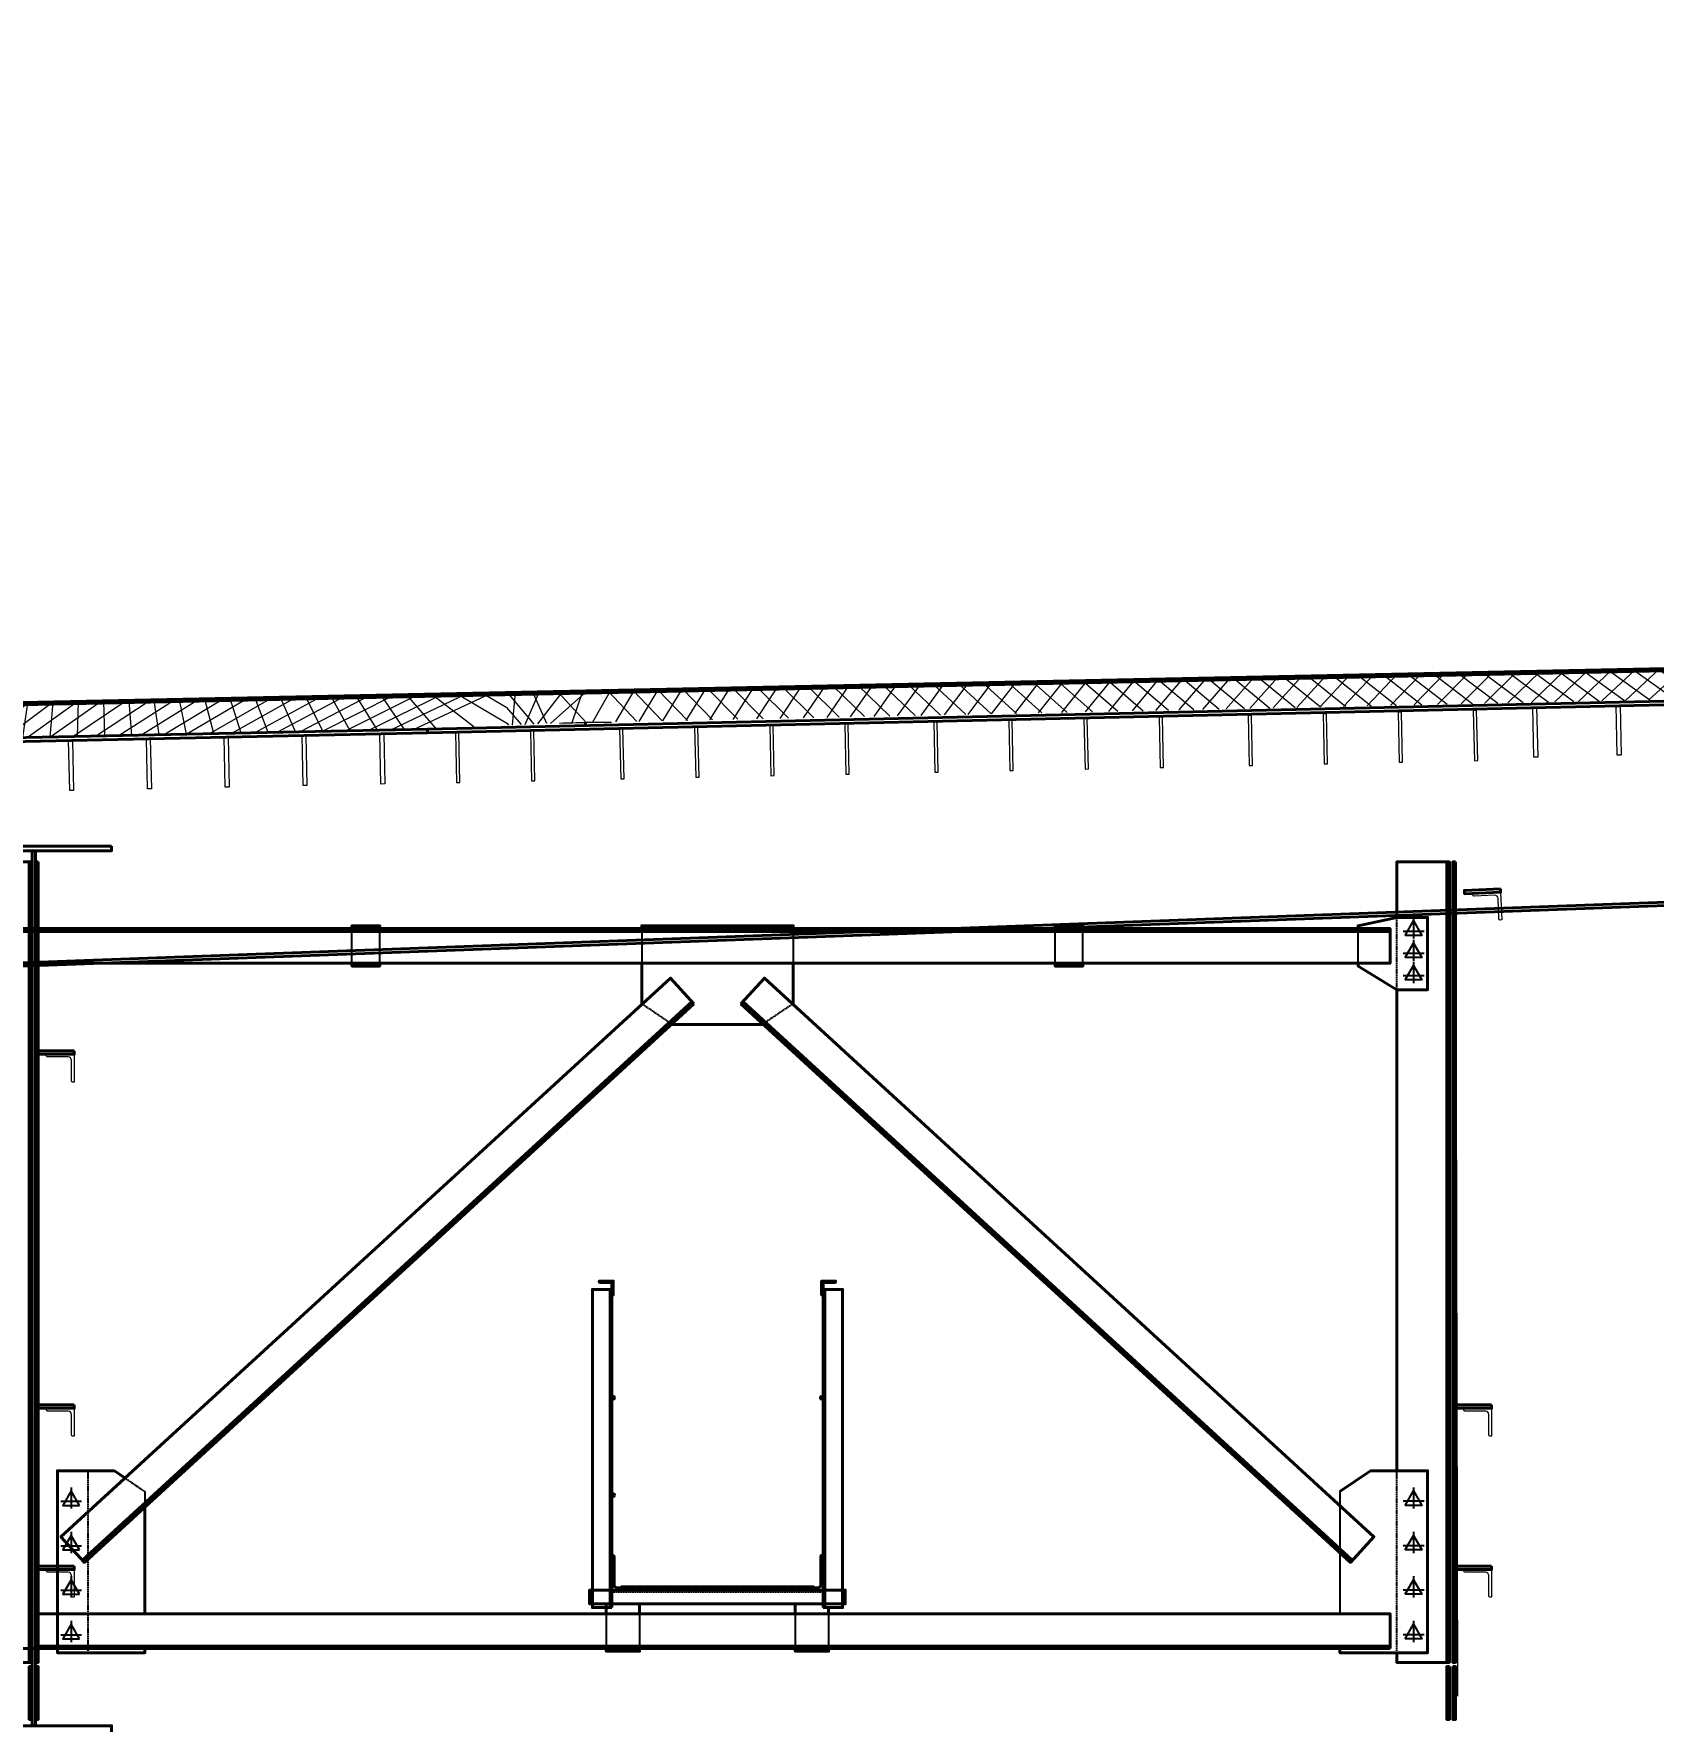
# Model space of a CAD drawing. Header units: millimetres. Extents: x 1864 to 10174863, y -4887456 to 5366151.
# Drawn here: x 10102517 to 10108345, y 12254 to 18325 of the extents above; entities that cross this region are included whole.
import ezdxf

# ---------------------------------------------------------------- set-up
doc = ezdxf.new("R2010")
doc.units = ezdxf.units.MM
doc.linetypes.add('CENTER', pattern=[50.800000000000004, 31.75, -6.35, 6.35, -6.35])
doc.linetypes.add('DASHED', pattern=[7, 5, -2, 0])
for name, color, linetype, lineweight in [('S-BALK', 150, 'Continuous', 40), ('S-BALK-NVEL', 11, 'DASHED', 40), ('S-BALK-PPRB', 80, 'Continuous', 40), ('S-BALK-PROR', 133, 'Continuous', 20), ('S-DRGO', 21, 'Continuous', 20), ('S-FASN', 221, 'Continuous', 40), ('S-KREP', 30, 'Continuous', 25), ('S-METL-NVEL', 1, 'DASHED', 25), ('S-METL-TONK', 75, 'Continuous', 20), ('S-MNST', 61, 'Continuous', 40), ('S-PSVZ', 211, 'Continuous', 40), ('S-SECT-PATT', 105, 'Continuous', 15), ('S-SMXD', 71, 'Continuous', 40), ('T-GRID', 52, 'CENTER', 15), ('ИС_Размер', 3, 'Continuous', 18)]:
    doc.layers.add(name, color=color, linetype=linetype, lineweight=lineweight)
doc.styles.add('0', font='isocpeur.ttf', dxfattribs={"width": 0.8, "oblique": 15})
doc.dimstyles.new('М200', dxfattribs={"dimscale": 200, "dimtxt": 2.5, "dimasz": 2, "dimexe": 1, "dimexo": 1, "dimgap": 0.8, "dimtad": 1, "dimdec": 0, "dimzin": 0, "dimdsep": 46, "dimtxsty": '0', "dimblk": 'OBLIQUE', "dimcen": 0.09, "dimdle": 1, "dimclrd": 256, "dimclre": 256, "dimclrt": 256, "dimadec": 4, "dimazin": 0, "dimtfac": 1, "dimtdec": 0, "dimtmove": 1, "dimatfit": 2, "dimfxl": 1, "dimtolj": 1, "dimtzin": 0, "dimlwd": -1, "dimarcsym": 0})
pattern_1 = [(47.36856717206992, (1401196290.629829, 560430062.1521455), (-45.98285236990185, 42.32998095827367), []), (137.3685671720699, (1401196290.629829, 560430062.1521455), (-42.32998095827367, -45.98285236990185), [])]

# ---------------------------------------------------------------- blocks, each defined once
blk = doc.blocks.new('_OBLIQUE')
at = {"color": 0, "linetype": 'ByBlock', "lineweight": -2}
blk.add_line((0.5000000000000001, 0.4999999999999999), (-0.5000000000000001, -0.4999999999999999), dxfattribs=at)
blk = doc.blocks.new('*D808')
at = {"layer": 'Defpoints', "color": 0, "linetype": 'Continuous', "transparency": 16777216}
for p in [(10111591.63658302, 21759.11955559397), (10111591.63658302, 16052.16797397057), (10093982.03900111, 15353.48586952418)]:
    blk.add_point(p, dxfattribs=at)
at = {"layer": 'ИС_Размер', "lineweight": -2, "transparency": 16777216}
for p, q in [((10093982.03900111, 15553.48586952418), (10093982.03900111, 21959.11955559397)), ((10111591.63658302, 16252.16797397057), (10111591.63658302, 21959.11955559397))]:
    blk.add_line(p, q, dxfattribs=at)
at = {"layer": 'ИС_Размер', "transparency": 16777216}
blk.add_line((10093782.03900111, 21759.11955559397), (10111791.63658302, 21759.11955559397), dxfattribs=at)
at = {"layer": 'ИС_Размер', "linetype": 'Continuous', "transparency": 16777216, "xscale": 400, "yscale": 400, "zscale": 400, "rotation": 180}
blk.add_blockref('_OBLIQUE', (10093982.03900111, 21759.11955559397), dxfattribs=at)
at = {"layer": 'ИС_Размер', "linetype": 'Continuous', "transparency": 16777216, "xscale": 400, "yscale": 400, "zscale": 400}
blk.add_blockref('_OBLIQUE', (10111591.63658302, 21759.11955559397), dxfattribs=at)
at = {"layer": 'ИС_Размер', "linetype": 'Continuous', "transparency": 16777216, "insert": (10102786.83779207, 22169.11955559397), "char_height": 500, "attachment_point": 5, "style": '0'}
blk.add_mtext('\\A1;17610', dxfattribs=at)
blk = doc.blocks.new('*D810')
at = {"layer": 'Defpoints', "color": 0, "linetype": 'Continuous', "transparency": 16777216}
for p in [(10110031.63658302, 19796.20662707792), (10110031.63658302, 16066.1841081153), (10094682.03900111, 15803.51586651534)]:
    blk.add_point(p, dxfattribs=at)
at = {"layer": 'ИС_Размер', "lineweight": -2, "transparency": 16777216}
for p, q in [((10094682.03900111, 16003.51586651534), (10094682.03900111, 19996.20662707792)), ((10110031.63658302, 16266.1841081153), (10110031.63658302, 19996.20662707792))]:
    blk.add_line(p, q, dxfattribs=at)
at = {"layer": 'ИС_Размер', "transparency": 16777216}
blk.add_line((10094482.03900111, 19796.20662707792), (10110231.63658302, 19796.20662707792), dxfattribs=at)
at = {"layer": 'ИС_Размер', "linetype": 'Continuous', "transparency": 16777216, "xscale": 400, "yscale": 400, "zscale": 400, "rotation": 180}
blk.add_blockref('_OBLIQUE', (10094682.03900111, 19796.20662707792), dxfattribs=at)
at = {"layer": 'ИС_Размер', "linetype": 'Continuous', "transparency": 16777216, "xscale": 400, "yscale": 400, "zscale": 400}
blk.add_blockref('_OBLIQUE', (10110031.63658302, 19796.20662707792), dxfattribs=at)
at = {"layer": 'ИС_Размер', "linetype": 'Continuous', "transparency": 16777216, "insert": (10102356.83779207, 20206.20662707792), "char_height": 500, "attachment_point": 5, "style": '0'}
blk.add_mtext('\\A1;15350', dxfattribs=at)
blk = doc.blocks.new('*D800')
at = {"layer": 'Defpoints', "color": 0, "linetype": 'Continuous', "transparency": 16777216}
for p in [(10111591.63658302, 23658.03801140705), (10111591.63658302, 16052.16797397056), (10079721.5464946, 15445.40614026924)]:
    blk.add_point(p, dxfattribs=at)
at = {"layer": 'ИС_Размер', "lineweight": -2, "transparency": 16777216}
for p, q in [((10079721.5464946, 15645.40614026924), (10079721.5464946, 23858.03801140705)), ((10111591.63658302, 16252.16797397056), (10111591.63658302, 23858.03801140705))]:
    blk.add_line(p, q, dxfattribs=at)
at = {"layer": 'ИС_Размер', "transparency": 16777216}
blk.add_line((10079521.5464946, 23658.03801140705), (10111791.63658302, 23658.03801140705), dxfattribs=at)
at = {"layer": 'ИС_Размер', "linetype": 'Continuous', "transparency": 16777216, "xscale": 400, "yscale": 400, "zscale": 400, "rotation": 180}
blk.add_blockref('_OBLIQUE', (10079721.5464946, 23658.03801140705), dxfattribs=at)
at = {"layer": 'ИС_Размер', "linetype": 'Continuous', "transparency": 16777216, "xscale": 400, "yscale": 400, "zscale": 400}
blk.add_blockref('_OBLIQUE', (10111591.63658302, 23658.03801140705), dxfattribs=at)
at = {"layer": 'ИС_Размер', "linetype": 'Continuous', "transparency": 16777216, "insert": (10095656.59153881, 24068.03801140705), "char_height": 500, "attachment_point": 5, "style": '0'}
blk.add_mtext('\\A1;31870', dxfattribs=at)
blk = doc.blocks.new('ПП1 (в пролете)')
at = {"layer": 'S-BALK'}
for p, q in [((8.039983584429137, 746.0003973008133), (2017.758112523011, 786.1922630321933)), ((8.319927601260133, 732.003196462756), (8.039983584429137, 746.0003973025596)), ((8.319927601260133, 732.003196462756), (2018.038056539725, 772.195062194136)), ((2018.038056539725, 772.195062194136), (2017.758112523011, 786.1922630321933))]:
    blk.add_line(p, q, dxfattribs=at)
at = {"layer": 'S-BALK-PROR'}
for points in [[(170.0200467456542, 555.2012048542485), (184.0172475853743, 555.481148871043), (180.4179673694472, 735.4451596673861), (166.4207665297271, 735.1652156505917)], [(449.9640635400954, 560.8000851900536), (463.9612643798155, 561.080029206848), (460.3619841638885, 741.0440400031911), (446.3647833241683, 740.7640959863967)], [(729.9080803344203, 566.398965525975), (743.9052811741403, 566.6789095427695), (740.3060009582133, 746.6429203391125), (726.3088001184932, 746.3629763223181)], [(1009.852097128862, 571.9978458618964), (1023.849297968582, 572.2777898786909), (1020.250017752655, 752.2418006750339), (1006.252816912934, 751.9618566582395)], [(1289.796113923303, 577.5967261977014), (1303.793314763023, 577.8766702144959), (1300.194034547096, 757.8406810108389), (1286.196833707376, 757.5607369940445)], [(1569.740130717628, 583.1956065336228), (1583.737331557348, 583.4755505504173), (1580.138051341421, 763.4395613467603), (1566.140850501701, 763.159617329966)], [(1849.684147512069, 588.7944868695442), (1863.681348351789, 589.0744308863387), (1860.082068135862, 769.0384416826818), (1846.084867296142, 768.7584976658874)]]:
    blk.add_lwpolyline(points, close=True, dxfattribs=at)
blk = doc.blocks.new('EF948500_1k1')
blk.add_lwpolyline([(22, 10.00000000000001), (96, 10, -0.414213562373095), (100, 6), (100, 0), (0, 0), (6.123233995736766e-15, 100), (6.000000000000005, 100, -0.414213562373095), (10.00000000000001, 96), (9.999999999999993, 22.00000000000001, 0.414213562373095)], format="xyb", close=True)
blk = doc.blocks.new('Б4 (в пролете)')
at = {"layer": 'S-BALK'}
for points in [[(-280, 3196), (280, 3196), (280, 3180), (-280, 3180)], [(-6, 32), (6, 32), (6, 3180), (-6, 3180)], [(-280, 0), (280, 0), (280, 32), (-280, 32)]]:
    blk.add_lwpolyline(points, close=True, dxfattribs=at)
at = {"layer": 'S-BALK-PPRB'}
for points in [[(196, 2940), (196, 3140), (16, 3140), (16, 260), (196, 260), (196, 294.5000000000006)], [(196, 949.5), (196, 2680)]]:
    blk.add_lwpolyline(points, dxfattribs=at)
for points in [[(-145.5307312570549, 2460), (-15.53073125705487, 2460), (-15.53073125705487, 2448), (-145.5307312570549, 2448)], [(-145.5307312570549, 1186), (-15.53073125705487, 1186), (-15.53073125705487, 1174), (-145.5307312570549, 1174)], [(-145.5307312570549, 606), (-15.53073125705487, 606), (-15.53073125705487, 594), (-145.5307312570549, 594)]]:
    blk.add_lwpolyline(points, close=True, dxfattribs=at)
at = {"layer": 'S-MNST'}
for points in [[(-16, 3140), (-6, 3140), (-6, 260), (-16, 260)], [(16, 3140), (6, 3140), (6, 260), (16, 260)], [(-6, 245), (-16, 245), (-16, 55), (-6, 55)], [(6, 245), (16, 245), (16, 55), (6, 55)]]:
    blk.add_lwpolyline(points, close=True, dxfattribs=at)
at = {"layer": 'S-METL-TONK', "xscale": -1, "rotation": 180}
for p in [(-145.5307312570549, 2448), (-145.5307312570549, 1174), (-145.5307312570549, 594)]:
    blk.add_blockref('EF948500_1k1', p, dxfattribs=at)
blk = doc.blocks.new('*U666')
at = {"layer": 'S-KREP'}
for p, q in [((-1.865570539250257, 0), (1.865570539250257, 0)), ((0, 2.502269466018333), (0, -1.314072506434059))]:
    blk.add_line(p, q, dxfattribs=at)
blk.add_lwpolyline([(1.5, -0.7304447692067697), (0, 1.867631442146376), (-1.5, -0.7304447692067697)], close=True, dxfattribs=at)
blk = doc.blocks.new('FF1046500_1k1')
blk.add_lwpolyline([(80, 4.3), (80, 0), (0, 0), (7.654042494670958e-15, 125), (4.300000000000007, 125, -0.414213562373095), (8.000000000000007, 121.3), (7.999999999999989, 19, 0.4142135623730953), (19, 8.000000000000007), (76.3, 8, -0.4142135623730953)], format="xyb", close=True)
blk = doc.blocks.new('EF920500_1k1')
blk.add_lwpolyline([(4.999999999999996, 10.49999999999999, 0.4142135623730949), (10.5, 5.000000000000004), (48.2, 4.999999999999999, -0.4142135623730945), (50, 3.2), (50, 0), (0, 0), (3.061616997868383e-15, 50), (3.200000000000003, 50, -0.4142135623730946), (5.000000000000004, 48.2)], format="xyb", close=True)

msp = doc.modelspace()

# ---------------------------------------------------------------- hatches: boundary and pattern name
at = {"layer": 'S-SECT-PATT'}
h = msp.add_hatch(dxfattribs=at)
h.set_pattern_fill('NEMETALL', color=256, scale=500, angle=2.368567172069918)
h.set_pattern_definition(pattern_1)
h.paths.add_polyline_path([(10111591.55816638, 16104.24188705807), (10111596.06269382, 15997.2366389244), (10104503.02246882, 15846.66916848021), (10104501.85680716, 15848.72304507712), (10104222.09602432, 15837.1513388232), (10104217.27413033, 15953.72678647476)])
h = msp.add_hatch(dxfattribs=at)
h.set_pattern_fill('NEMETALL', color=256, scale=500, angle=2.368567172069918)
h.set_pattern_definition(pattern_1)
edge = h.paths.add_edge_path()
edge.add_line((10093982.30446815, 15740.21297087421), (10104217.27413034, 15953.72678647474))
edge.add_line((10104217.27413033, 15953.72678647476), (10104222.09602432, 15837.15133882324))
edge.add_line((10104222.09602432, 15837.1513388232), (10103942.33524148, 15825.57963256928))
edge.add_line((10103942.33524148, 15825.57963256928), (10103934.38476554, 15823.24946559072))
edge.add_line((10103934.38476554, 15823.24946559075), (10101924.72260305, 15780.35032267195))
edge.add_line((10101924.72260305, 15780.35032267193), (10101916.81140305, 15780.09473794574))
edge.add_line((10101916.81140305, 15780.09473794571), (10100832.83720401, 15756.95618903119))
edge.add_arc((10085706.66852083, 563956.5074643055), 548408.1955965318, 270.86517386806963, 271.58052990155795, ccw=False)
edge.add_line((10093987.39029816, 15610.83305418579), (10093982.30446815, 15740.21297087417))

# ---------------------------------------------------------------- linework, layer by layer
at = {"layer": 'S-BALK'}
for p, q in [((10111596.06269382, 15997.2366389244), (10103934.68353024, 15823.25577663934)), ((10111596.64139539, 15983.24578920414), (10103934.68353024, 15809.25265385948)), ((10104503.02246882, 15846.66916848021), (10104503.32123344, 15832.67235670082)), ((10097655.10333669, 14805.93048405187), (10109853.4422861, 15253.66445796489)), ((10097655.59926696, 14793.94073621591), (10109853.93821637, 15241.67471012898))]:
    msp.add_line(p, q, dxfattribs=at)
at = {"layer": 'S-BALK-NVEL', "linetype": 'DASHED', "ltscale": 0.5}
for p, q in [((10104527.35391164, 12725.46877461672), (10104597.35391164, 12725.46877461672)), ((10105427.35391164, 12725.46877461672), (10105357.35391164, 12725.46877461672)), ((10104597.35391164, 12675.46877461672), (10104527.35391164, 12675.46877461672)), ((10105357.35391164, 12675.46877461672), (10105427.35391164, 12675.46877461672))]:
    msp.add_line(p, q, dxfattribs=at)
at = {"layer": 'S-BALK-NVEL', "linetype": 'DASHED', "ltscale": 1.2}
for points in [[(10104527.35391164, 12720.46877461672), (10104517.35391164, 12720.46877461672)], [(10105357.35391164, 12720.46877461672), (10104597.35391164, 12720.46877461672)], [(10105427.35391164, 12720.46877461672), (10105437.35391164, 12720.46877461672)]]:
    msp.add_lwpolyline(points, dxfattribs=at)
at = {"layer": 'S-BALK-PPRB'}
for points in [[(10107421.35391164, 15145.46877461672), (10107421.35391164, 15345.46877461672), (10107601.35391164, 15345.46877461672), (10107601.35391164, 12465.46877461672), (10107421.35391164, 12465.46877461672), (10107421.35391164, 12499.96877461672)], [(10107421.35391164, 13154.96877461672), (10107421.35391164, 14885.46877461672)]]:
    msp.add_lwpolyline(points, dxfattribs=at)
for points in [[(10107795.0146984, 15248.30813870404), (10107665.12576351, 15242.93556080043), (10107665.62169378, 15230.94581296446), (10107795.51062867, 15236.31839086808)], [(10107762.88464284, 13391.46877461672), (10107632.88464284, 13391.46877461672), (10107632.88464284, 13379.46877461672), (10107762.88464284, 13379.46877461672)], [(10107762.88464284, 12811.46877461672), (10107632.88464284, 12811.46877461672), (10107632.88464284, 12799.46877461672), (10107762.88464284, 12799.46877461672)]]:
    msp.add_lwpolyline(points, close=True, dxfattribs=at)
at = {"layer": 'S-BALK-PROR'}
for points in [[(10108228.7966051, 15729.34760178806), (10108214.79979344, 15729.04883699567), (10108210.95853185, 15909.00784544612), (10108224.95534351, 15909.30661017896)], [(10105760.0294275, 15667.99559750775), (10105772.02669457, 15668.25168158708), (10105768.18543321, 15848.21069004742), (10105756.18816591, 15847.95460589859)], [(10106030.02192243, 15673.75864203589), (10106042.0191895, 15674.01472611533), (10106038.17792814, 15853.97373451607), (10106026.18066084, 15853.71765042678)], [(10106300.01441736, 15679.52168650459), (10106312.01168443, 15679.77777058398), (10106308.17042307, 15859.73677904432), (10106296.17315577, 15859.48069495498)], [(10106570.00691229, 15685.28473103279), (10106582.00417935, 15685.54081511224), (10106578.162918, 15865.49982351292), (10106566.1656507, 15865.24373942369)], [(10106890.82104166, 15692.2217915224), (10106902.81830873, 15692.47787560185), (10106898.97704737, 15872.43688406219), (10106886.97978007, 15872.1807999133)], [(10107160.81544012, 15697.89565788431), (10107172.81270718, 15698.15174196375), (10107168.97144583, 15878.11075036449), (10107156.97417853, 15877.85466627521)], [(10107430.80793505, 15703.65870235302), (10107442.80520211, 15703.9147864324), (10107438.96394076, 15883.87379489269), (10107426.96667345, 15883.6177108034)], [(10107700.80042998, 15709.42174688121), (10107712.79769704, 15709.67783096066), (10107708.95643569, 15889.63683936134), (10107696.95916839, 15889.38075527211)], [(10107928.86875722, 15722.77071570285), (10107914.87194533, 15722.47195090057), (10107911.03068374, 15902.43095935101), (10107925.02749563, 15902.72972415329)], [(10104038.42547864, 15631.33682851633), (10104050.4227457, 15631.59291259578), (10104046.58148435, 15811.55192105612), (10104034.58421705, 15811.29583696683)], [(10104308.41797357, 15637.09987304459), (10104320.41524063, 15637.35595712403), (10104316.57397928, 15817.31496552477), (10104304.57671198, 15817.05888143543)], [(10104629.23400641, 15643.94775685377), (10104641.23127347, 15644.20384093322), (10104637.39001212, 15824.16284939356), (10104625.39274482, 15823.90676524467)], [(10104899.22650134, 15649.71080138203), (10104911.2237684, 15649.96688546147), (10104907.38250705, 15829.92589386215), (10104895.38523975, 15829.66980977287)], [(10105169.21899627, 15655.47384585068), (10105181.21626333, 15655.72992993012), (10105177.37500198, 15835.68893839041), (10105165.37773467, 15835.43285430112)], [(10105439.21149119, 15661.23689037893), (10105451.20875826, 15661.49297445838), (10105447.36749691, 15841.45198285906), (10105435.37022961, 15841.19589876977)]]:
    msp.add_lwpolyline(points, close=True, dxfattribs=at)
at = {"layer": 'S-DRGO', "lineweight": 70}
msp.add_line((10093982.03900194, 15740.20748292451), (10111591.63658302, 16104.24350813334), dxfattribs=at)
at = {"layer": 'S-DRGO'}
msp.add_line((10104501.85680716, 15848.72304507712), (10104503.02246882, 15846.66916848021), dxfattribs=at)
at = {"layer": 'S-FASN'}
msp.add_line((10107327.35391164, 13154.96877461672), (10107217.35391164, 13079.96877461672), dxfattribs=at)
at = {"layer": 'S-FASN', "flags": 128}
for points in [[(10107282.35394835, 14980.46877461672), (10107282.35394835, 14970.46877461672), (10107422.35391164, 14885.46877461672), (10107532.35394835, 14885.46877461672), (10107532.35394835, 15145.46877461672), (10107422.35391164, 15145.46877461672), (10107282.35394835, 15115.46877461672), (10107282.35394835, 15105.46877461672)], [(10102917.35391164, 12515.46877461672), (10102917.35391164, 12499.96877461672), (10102602.35391164, 12499.96877461672), (10102602.35391164, 13154.96877461672), (10102807.35391164, 13154.96877461672)], [(10102845.86594033, 13128.71057323847), (10102807.35391164, 13154.96877461672)], [(10107217.35391164, 12515.46877461672), (10107217.35391164, 12499.96877461672), (10107532.35391164, 12499.96877461672), (10107532.35391164, 13154.96877461672), (10107327.35391164, 13154.96877461672)], [(10102917.35391164, 13024.67322818796), (10102917.35391164, 12640.46877461672)]]:
    msp.add_lwpolyline(points, dxfattribs=at)
at = {"layer": 'S-FASN'}
for points in [[(10104704.85391164, 15105.46877461672), (10104704.85391164, 15115.46877461672), (10105249.85391164, 15115.46877461672), (10105249.85391164, 15105.46877461672)], [(10104704.89356565, 14835.44233858585), (10104704.85391164, 14835.46877461672), (10104704.85391164, 14980.46877461672)], [(10105249.85391164, 14980.46877461672), (10105249.85391164, 14835.46877461672), (10105249.81425762, 14835.44233858585)], [(10105138.61579776, 14760.46877461672), (10104816.09202552, 14760.46877461672)]]:
    msp.add_lwpolyline(points, dxfattribs=at)
at = {"layer": 'S-METL-NVEL'}
for p, q in [((10107421.35391164, 14886.07591760159), (10107421.35391164, 15145.2544888258)), ((10102713.35391164, 12499.96877461672), (10102713.35391164, 13154.96877461672)), ((10107421.35391164, 12499.96877461672), (10107421.35391164, 13154.96877461672))]:
    msp.add_line(p, q, dxfattribs=at)
at = {"layer": 'S-METL-NVEL', "ltscale": 0.5}
for p, q in [((10103662.35391164, 14980.46877461672), (10103662.35391164, 15095.46877461672)), ((10103762.35391164, 14980.46877461672), (10103762.35391164, 15095.46877461672)), ((10104704.85391164, 15095.46877461672), (10104704.85391164, 14980.46877461672)), ((10105249.85391164, 15095.46877461672), (10105249.85391164, 14980.46877461672)), ((10106192.35391164, 14980.46877461672), (10106192.35391164, 15095.46877461672)), ((10106292.35391164, 14980.46877461672), (10106292.35391164, 15095.46877461672)), ((10107282.35394835, 14980.46877461672), (10107282.35394835, 15095.46877461672)), ((10102845.86594033, 13128.71057323847), (10102917.35391164, 13079.96877461672)), ((10104577.35391164, 12640.46877461672), (10104577.35391164, 12524.46877461672)), ((10104697.35391164, 12640.46877461672), (10104697.35391164, 12524.46877461672)), ((10105257.35391164, 12640.46877461672), (10105257.35391164, 12524.46877461672)), ((10105377.35391164, 12640.46877461672), (10105377.35391164, 12524.46877461672))]:
    msp.add_line(p, q, dxfattribs=at)
at = {"layer": 'S-METL-NVEL', "ltscale": 0.7}
for points in [[(10104704.89356565, 14835.44233858585), (10104816.09202552, 14760.46877461672)], [(10105249.81425762, 14835.44233858585), (10105138.61579776, 14760.46877461672)]]:
    msp.add_lwpolyline(points, dxfattribs=at)
at = {"layer": 'S-METL-NVEL', "ltscale": 0.5}
msp.add_lwpolyline([(10102917.35391164, 13079.96877461672), (10102917.35391164, 13024.67322818796)], dxfattribs=at)
at = {"layer": 'S-METL-NVEL', "ltscale": 0.5, "flags": 128}
msp.add_lwpolyline([(10107217.35391164, 13079.96877461672), (10107217.35391164, 12640.46877461672)], dxfattribs=at)
at = {"layer": 'S-MNST'}
for points in [[(10107601.35391164, 15345.46877461672), (10107611.35391164, 15345.46877461672), (10107611.35391164, 12465.46877461672), (10107601.35391164, 12465.46877461672)], [(10107633.35391164, 15345.46877461672), (10107623.35391164, 15345.46877461672), (10107623.35391164, 12465.46877461672), (10107633.35391164, 12465.46877461672)], [(10107611.35391164, 12450.46877461672), (10107601.35391164, 12450.46877461672), (10107601.35391164, 12260.46877461672), (10107611.35391164, 12260.46877461672)], [(10107623.35391164, 12450.46877461672), (10107633.35391164, 12450.46877461672), (10107633.35391164, 12260.46877461672), (10107623.35391164, 12260.46877461672)]]:
    msp.add_lwpolyline(points, close=True, dxfattribs=at)
for points in [[(10103762.35391164, 15105.46877461672), (10103762.35391164, 15115.46877461672), (10103662.35391164, 15115.46877461672), (10103662.35391164, 15105.46877461672)], [(10106192.35391164, 15105.46877461672), (10106192.35391164, 15115.46877461672), (10106292.35391164, 15115.46877461672), (10106292.35391164, 15105.46877461672)], [(10103662.35391164, 14980.46877461672), (10103662.35391164, 14970.46877461672), (10103762.35391164, 14970.46877461672), (10103762.35391164, 14980.46877461672)], [(10106292.35391164, 14980.46877461672), (10106292.35391164, 14970.46877461672), (10106192.35391164, 14970.46877461672), (10106192.35391164, 14980.46877461672)]]:
    msp.add_lwpolyline(points, dxfattribs=at)
at = {"layer": 'S-PSVZ'}
for points in [[(10100817.35391164, 15105.46877461672), (10107397.35391164, 15105.46877461672), (10107397.35391164, 14980.46877461672), (10100817.35391164, 14980.46877461672)], [(10100817.35391164, 15095.46877461672), (10107397.35391164, 15095.46877461672)], [(10104217.35391164, 15105.46877461672), (10107397.35391164, 15105.46877461672), (10107397.35391164, 14980.46877461672), (10104217.35391164, 14980.46877461672)], [(10104886.23255234, 14842.57789368415), (10102692.94106703, 12832.57852549826)], [(10105068.47527094, 14842.57789368415), (10107261.76675624, 12832.57852549826)], [(10103957.35391164, 12515.46877461672), (10100817.35391164, 12515.46877461672)], [(10107397.35391164, 12523.46877461672), (10102533.35391164, 12523.46877461672)], [(10107357.35391164, 12515.46877461672), (10104217.35391164, 12515.46877461672)]]:
    msp.add_lwpolyline(points, dxfattribs=at)
for points in [[(10104892.98885275, 14835.20548529923), (10102699.69736746, 12825.20611712716), (10102615.24361241, 12917.36122161949), (10104808.53509794, 14927.36058973568)], [(10105061.71897053, 14835.20548529923), (10107255.01045582, 12825.20611712716), (10107339.46421086, 12917.36122161949), (10105146.17272534, 14927.36058973568)], [(10107397.35391164, 12515.46877461672), (10102533.35391164, 12515.46877461672), (10102533.35391164, 12640.46877461672), (10107397.35391164, 12640.46877461672)]]:
    msp.add_lwpolyline(points, close=True, dxfattribs=at)
at = {"layer": 'S-SMXD'}
for points in [[(10104597.35391164, 12662.46877461672), (10104597.35391164, 13807.46877461672), (10104527.35391164, 13807.46877461672), (10104527.35391164, 12662.46877461672)], [(10105357.35391164, 12662.46877461672), (10105357.35391164, 13807.46877461672), (10105427.35391164, 13807.46877461672), (10105427.35391164, 12662.46877461672)], [(10104632.35391164, 12733.46877461672), (10105322.35391164, 12733.46877461672), (10105322.35391164, 12737.46877461672), (10104632.35391164, 12737.46877461672)]]:
    msp.add_lwpolyline(points, close=True, dxfattribs=at)
for points in [[(10104591.35391164, 12662.46877461672), (10104591.35391164, 13807.46877461672)], [(10105363.35391164, 12662.46877461672), (10105363.35391164, 13807.46877461672)], [(10104527.35391164, 12725.46877461672), (10104517.35391164, 12725.46877461672), (10104517.35391164, 12675.46877461672), (10104527.35391164, 12675.46877461672)], [(10105357.35391164, 12725.46877461672), (10104597.35391164, 12725.46877461672)], [(10105427.35391164, 12725.46877461672), (10105437.35391164, 12725.46877461672), (10105437.35391164, 12675.46877461672), (10105427.35391164, 12675.46877461672)], [(10104577.35391164, 12640.46877461672), (10104577.35391164, 12675.46877461672)], [(10104597.35391164, 12675.46877461672), (10105357.35391164, 12675.46877461672)], [(10104697.35391164, 12675.46877461672), (10104697.35391164, 12640.46877461672)], [(10105257.35391164, 12640.46877461672), (10105257.35391164, 12675.46877461672)], [(10105377.35391164, 12662.46877461672), (10105377.35391164, 12640.46877461672)], [(10104697.35391164, 12515.46877461672), (10104697.35391164, 12505.46877461672), (10104577.35391164, 12505.46877461672), (10104577.35391164, 12515.46877461672)], [(10105377.35391164, 12515.46877461672), (10105377.35391164, 12505.46877461672), (10105257.35391164, 12505.46877461672), (10105257.35391164, 12515.46877461672)]]:
    msp.add_lwpolyline(points, dxfattribs=at)
for centre in [(10104602.35391164, 13417.46877461672), (10105352.35391164, 13417.46877461672), (10104602.35391164, 13067.46877461672)]:
    msp.add_circle(centre, 5, dxfattribs=at)
at = {"layer": 'T-GRID', "ltscale": 166.6666666666667, "flags": 128}
msp.add_lwpolyline([(10107640.96613704, 12344.44101929396), (10107635.818004, 15101.84767830104)], dxfattribs=at)

# ---------------------------------------------------------------- block references
at = {"xscale": -1, "rotation": 2.368567172069875}
msp.add_blockref('ПП1 (в пролете)', (10103973.24822819, 15078.21868412948), dxfattribs=at)
at = {"xscale": -1}
msp.add_blockref('Б4 (в пролете)', (10102517.35391164, 12205.46877461672), dxfattribs=at)
at = {"layer": 'S-KREP', "yscale": 20, "zscale": 20}
for p, xscale in [((10107482.35394835, 15095.46877461672), -20), ((10107482.35394835, 15015.46877461672), -20), ((10107482.35394835, 14935.46877461672), -20), ((10102652.35391164, 13044.96877461672), 20), ((10107482.35391164, 13044.96877461672), -20), ((10102652.35391164, 12884.96877461672), 20), ((10107482.35391164, 12884.96877461672), -20), ((10102652.35391164, 12724.96877461672), 20), ((10107482.35391164, 12724.96877461672), -20), ((10102652.35391164, 12564.96877461672), 20), ((10107482.35391164, 12564.96877461672), -20)]:
    msp.add_blockref('*U666', p, dxfattribs=dict(at, xscale=xscale))
at = {"layer": 'S-METL-TONK'}
for p, rotation in [((10107795.51062867, 15236.31839086808), 182.3685671720699), ((10107762.88464284, 13379.46877461672), 180), ((10107762.88464284, 12799.46877461672), 180)]:
    msp.add_blockref('EF948500_1k1', p, dxfattribs=dict(at, rotation=rotation))
at = {"layer": 'S-SMXD', "xscale": -1, "rotation": 90}
msp.add_blockref('EF920500_1k1', (10104602.35391164, 13837.46877461672), dxfattribs=at)
at = {"layer": 'S-SMXD', "rotation": 270}
msp.add_blockref('EF920500_1k1', (10105352.35391164, 13837.46877461672), dxfattribs=at)
at = {"layer": 'S-SMXD'}
msp.add_blockref('FF1046500_1k1', (10104597.35391164, 12725.46877461672), dxfattribs=at)
at = {"layer": 'S-SMXD', "xscale": -1}
msp.add_blockref('FF1046500_1k1', (10105357.35391164, 12725.46877461672), dxfattribs=at)

# ---------------------------------------------------------------- dimensions: what is measured, and where the dimension line sits
at = {"layer": 'ИС_Размер', "linetype": 'Continuous'}
for base, p1, p2, picture, middle in [((10111591.63658302, 23658.03801140705), (10079721.5464946, 15445.40614026924), (10111591.63658302, 16052.16797397056), '*D800', (10095656.59153881, 24068.03801140705)), ((10111591.63658302, 21759.11955559397), (10093982.03900111, 15353.48586952418), (10111591.63658302, 16052.16797397057), '*D808', (10102786.83779207, 22169.11955559397)), ((10110031.63658302, 19796.20662707792), (10094682.03900111, 15803.51586651534), (10110031.63658302, 16066.1841081153), '*D810', (10102356.83779207, 20206.20662707792))]:
    dim = msp.add_linear_dim(base=base, p1=p1, p2=p2, dimstyle='М200', dxfattribs=at)
    dim.commit()
    dim.dimension.update_dxf_attribs({"geometry": picture, "text_midpoint": middle})

doc.saveas('drawing.dxf')
